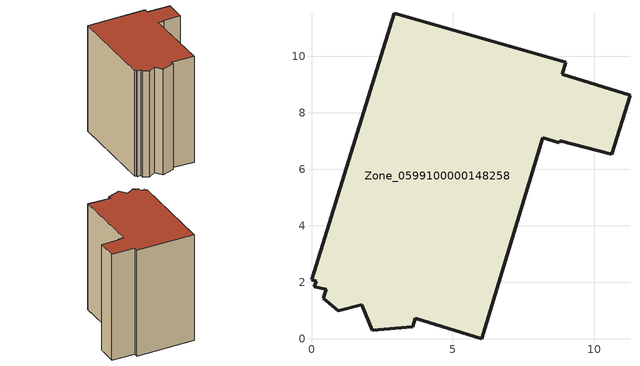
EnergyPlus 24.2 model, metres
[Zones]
Zone_0599100000148258
 floor ground (C_G): 8.77,7.01 8.76,6.93 8.18,7.11 6.03,0 3.67,0.73 3.58,0.42 2.15,0.31 1.78,1.2 0.95,0.98 0.42,1.44 0.52,1.76 0.09,1.85 0.17,2.04 0,2.09 2.92,11.52 8.99,9.78 8.86,9.36 11.27,8.62 10.63,6.53 z0
 wall outside (C_F): 8.86,9.36 8.99,9.78 2.92,11.52 0,2.09 0.17,2.04 0.09,1.85 0.52,1.76 0.42,1.44 0.95,0.98 1.78,1.2 2.15,0.31 3.58,0.42 3.67,0.73 6.03,0 8.18,7.11 8.76,6.93 8.77,7.01 10.63,6.53 11.27,8.62 8.86,9.36 z0:11.84
 roof outside (C_R): 8.77,7.01 10.63,6.53 11.27,8.62 8.86,9.36 8.99,9.78 2.92,11.52 0,2.09 0.17,2.04 0.09,1.85 0.52,1.76 0.42,1.44 0.95,0.98 1.78,1.2 2.15,0.31 3.58,0.42 3.67,0.73 6.03,0 8.18,7.11 8.76,6.93 z11.84
[BUILDING]
Pand.0599100000148258: North Axis=0; Terrain=City; Loads Convergence Tolerance Value=0.04; Temperature Convergence Tolerance Value=0.4; Solar Distribution=FullExterior; Maximum Number of Warmup Days=25; Minimum Number of Warmup Days=1
[Site:Location]
Rotterdam.The.Hague.AP_ZH_NLD Design_Conditions: Latitude=51.96; Longitude=4.45; Time Zone=1; Elevation=-4.5
[SITE:GROUNDTEMPERATURE:BUILDINGSURFACE]
18, 18, 18, 18, 18, 18, 18, 18, 18, 18, 18, 18
[MATERIAL] Thermal Absorptance=0.9; Solar Absorptance=0.7; Visible Absorptance=0.7
Name | Roughness | Thickness | Conductivity | Density | Specific Heat
G.TI.1946 | MediumSmooth | 0.15 | 1 | 540 | 1210
F.TI.1946 | Rough | 0.3 | 0.857143 | 1920 | 840
R.TI.1946 | MediumRough | 0.2 | 0.1 | 1500 | 1000
[CONSTRUCTION]
C_G: G.TI.1946
C_F: F.TI.1946
C_R: R.TI.1946
[ZONE]
Zone_0599100000148258: Type=1; Multiplier=1; Ceiling Height=Autocalculate; Volume=Autocalculate; Floor Area=autocalculate; Part of Total Floor Area=Yes
[ZONEINFILTRATION:DESIGNFLOWRATE]
Infil_Zone_0599100000148258: Zone or ZoneList or Space or SpaceList=Zone_0599100000148258; Schedule=AlwaysOn; Design Flow Rate Calculation Method=Flow/Area; Flow Rate per Floor Area=0.003; Constant Term Coefficient=1; Temperature Term Coefficient=0; Velocity Term Coefficient=0; Velocity Squared Term Coefficient=0
[HVACTEMPLATE:ZONE:IDEALLOADSAIRSYSTEM]
Zone_0599100000148258: Maximum Heating Supply Air Temperature=50; Minimum Cooling Supply Air Temperature=13; Maximum Heating Supply Air Humidity Ratio=0.0156; Minimum Cooling Supply Air Humidity Ratio=0.0077; Heating Limit=NoLimit; Cooling Limit=NoLimit; Dehumidification Control Type=ConstantSensibleHeatRatio; Cooling Sensible Heat Ratio=0.7; Dehumidification Setpoint=60; Humidification Control Type=None; Humidification Setpoint=30; Outdoor Air Method=None; Outdoor Air Flow Rate per Person=0.00944; Outdoor Air Flow Rate per Zone Floor Area=0; Outdoor Air Flow Rate per Zone=0; Demand Controlled Ventilation Type=None; Outdoor Air Economizer Type=NoEconomizer; Heat Recovery Type=None; Sensible Heat Recovery Effectiveness=0.7; Latent Heat Recovery Effectiveness=0.65
[ZONECONTROL:THERMOSTAT]
ThermostatControl_Zone_0599100000148258: Zone or ZoneList=Zone_0599100000148258; Control Type Schedule=DualSetpointControlType; Control 1=Thermostat_Zone_0599100000148258; Temperature Difference Between Cutout And Setpoint=0
[THERMOSTATSETPOINT:DUALSETPOINT]
Thermostat_Zone_0599100000148258: Heating Setpoint Temperature Schedule=HeatingSetpoint_Zone_0599100000148258; Cooling Setpoint Temperature Schedule=CoolingSetpoint_Zone_0599100000148258
[SCHEDULE:COMPACT]
HeatingSetpoint_Zone_0599100000148258: Through: 12/31, For: AllDays, Until: 24:00, 21
CoolingSetpoint_Zone_0599100000148258: Through: 12/31, For: AllDays, Until: 24:00, 24
DualSetpointControlType: Through: 12/31, For: AllDays, Until: 24:00, 4
AlwaysOn: Through: 12/31, For: AllDays, Until: 24:00, 1
